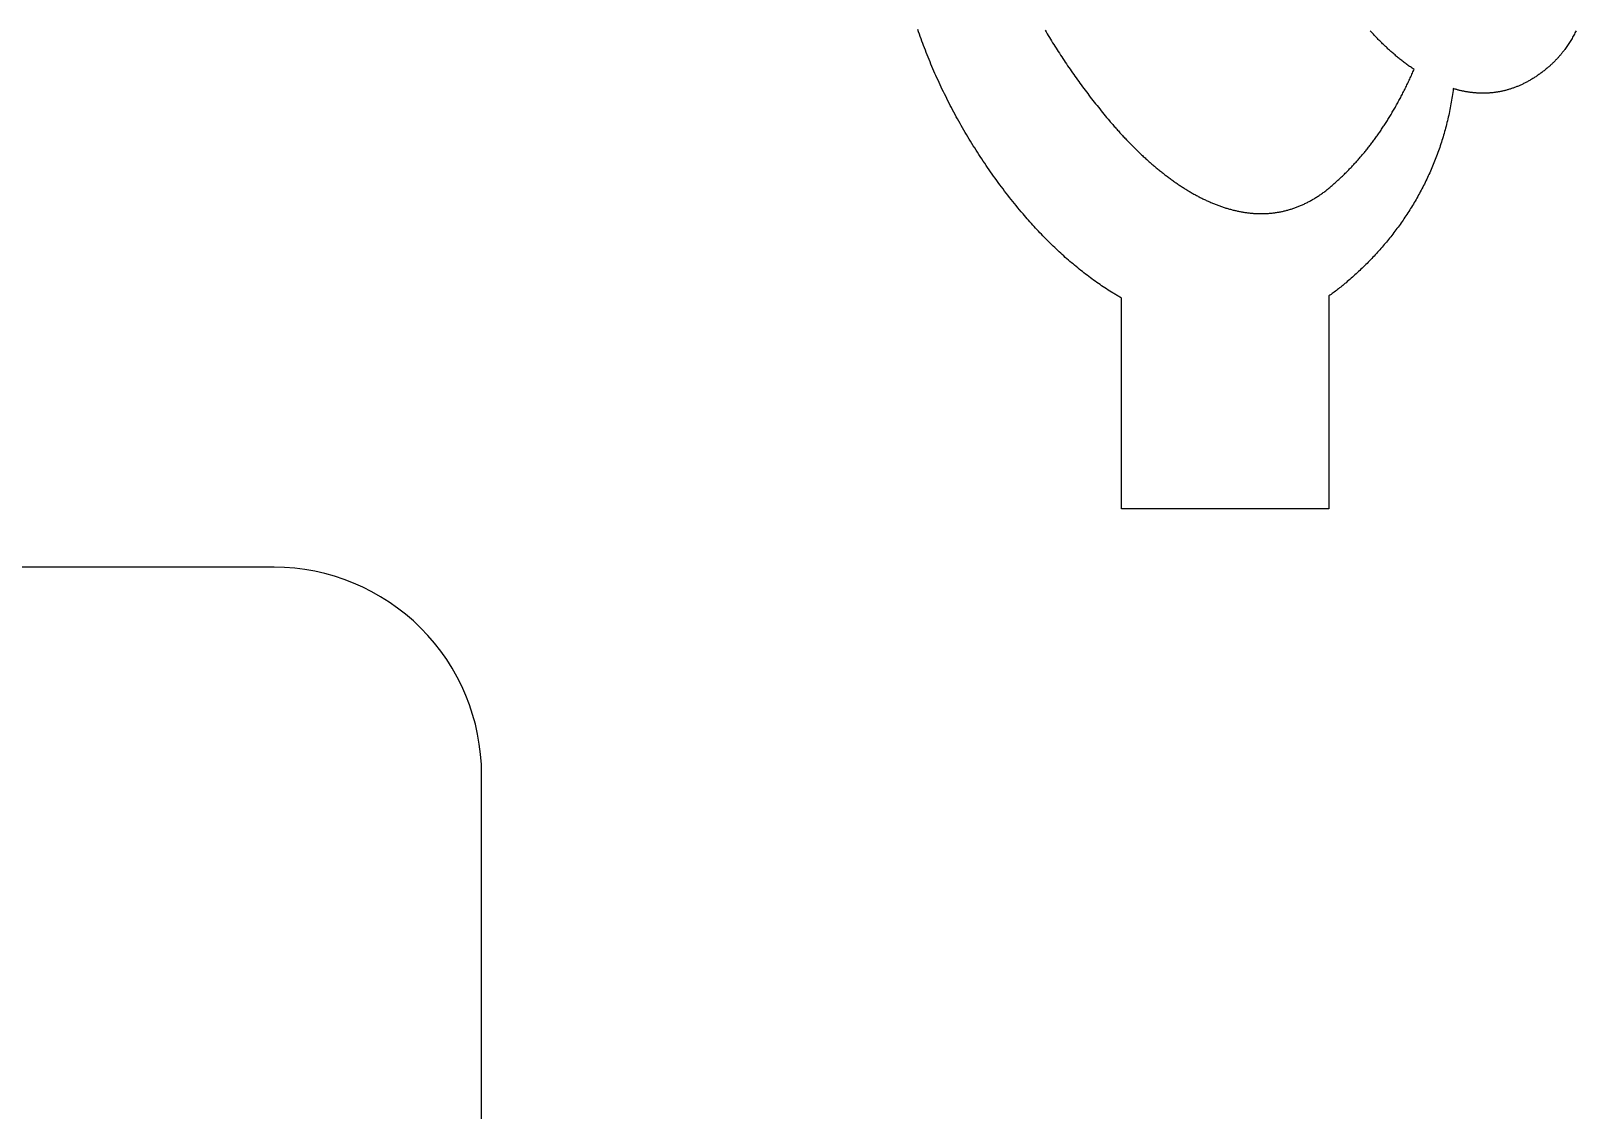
# Model space of a CAD drawing. Extents: x -388 to -35, y 578 to 1063.
# Drawn here: x -160.4 to -85.9, y 630 to 682 of the extents above; entities that cross this region are included whole.
import ezdxf

# ---------------------------------------------------------------- set-up
doc = ezdxf.new("R2010")
doc.units = 0
doc.layers.add('color#7d7d7dff', color=1, linetype='CONTINUOUS')

msp = doc.modelspace()

# ---------------------------------------------------------------- linework, layer by layer
at = {"layer": 'color#7d7d7dff'}
for points in [[(-85.938, 682.017), (-85.965, 681.964), (-85.992, 681.912), (-86.019, 681.859), (-86.047, 681.807), (-86.075, 681.756), (-86.104, 681.705), (-86.133, 681.654), (-86.163, 681.603), (-86.193, 681.553), (-86.223, 681.504), (-86.254, 681.454), (-86.286, 681.406), (-86.318, 681.357), (-86.35, 681.309), (-86.383, 681.261), (-86.416, 681.214), (-86.449, 681.167), (-86.483, 681.12), (-86.5, 681.097), (-86.518, 681.074), (-86.535, 681.051), (-86.553, 681.028), (-86.57, 681.006), (-86.588, 680.983), (-86.606, 680.961), (-86.624, 680.938), (-86.642, 680.916), (-86.66, 680.894), (-86.679, 680.872), (-86.697, 680.85), (-86.716, 680.828), (-86.734, 680.806), (-86.753, 680.784), (-86.772, 680.763), (-86.791, 680.741), (-86.81, 680.72), (-86.829, 680.699), (-86.849, 680.678), (-86.868, 680.656), (-86.888, 680.636), (-86.907, 680.615), (-86.927, 680.594), (-86.947, 680.573), (-86.967, 680.553), (-86.987, 680.533), (-87.008, 680.512), (-87.028, 680.492), (-87.048, 680.472), (-87.069, 680.452), (-87.09, 680.432), (-87.111, 680.413), (-87.132, 680.393), (-87.153, 680.374), (-87.174, 680.354), (-87.195, 680.335), (-87.217, 680.316), (-87.238, 680.297), (-87.26, 680.278), (-87.282, 680.259), (-87.304, 680.241), (-87.34, 680.21), (-87.376, 680.18), (-87.413, 680.151), (-87.449, 680.122), (-87.485, 680.093), (-87.521, 680.065), (-87.558, 680.037), (-87.594, 680.009), (-87.63, 679.982), (-87.666, 679.955), (-87.703, 679.929), (-87.739, 679.903), (-87.775, 679.878), (-87.812, 679.853), (-87.848, 679.828), (-87.884, 679.804), (-87.921, 679.78), (-87.957, 679.757), (-87.993, 679.734), (-88.03, 679.711), (-88.066, 679.689), (-88.102, 679.667), (-88.139, 679.646), (-88.175, 679.625), (-88.211, 679.604), (-88.248, 679.584), (-88.284, 679.564), (-88.321, 679.544), (-88.357, 679.525), (-88.393, 679.506), (-88.43, 679.488), (-88.466, 679.47), (-88.502, 679.452), (-88.539, 679.435), (-88.575, 679.418), (-88.611, 679.402), (-88.648, 679.386), (-88.684, 679.37), (-88.72, 679.354), (-88.756, 679.339), (-88.793, 679.325), (-88.829, 679.31), (-88.865, 679.296), (-88.901, 679.283), (-88.938, 679.269), (-88.974, 679.256), (-89.01, 679.244), (-89.046, 679.232), (-89.083, 679.22), (-89.119, 679.208), (-89.155, 679.197), (-89.191, 679.186), (-89.227, 679.175), (-89.263, 679.165), (-89.299, 679.155), (-89.336, 679.146), (-89.372, 679.137), (-89.408, 679.128), (-89.444, 679.119), (-89.48, 679.111), (-89.516, 679.103), (-89.552, 679.096), (-89.588, 679.089), (-89.624, 679.082), (-89.66, 679.075), (-89.695, 679.069), (-89.731, 679.063), (-89.767, 679.057), (-89.803, 679.052), (-89.839, 679.047), (-89.875, 679.042), (-89.91, 679.038), (-89.946, 679.034), (-89.982, 679.03), (-90.018, 679.026), (-90.053, 679.023), (-90.089, 679.02), (-90.124, 679.018), (-90.16, 679.015), (-90.196, 679.013), (-90.231, 679.012), (-90.267, 679.01), (-90.302, 679.009), (-90.337, 679.008), (-90.373, 679.008), (-90.408, 679.007), (-90.444, 679.007), (-90.479, 679.008), (-90.514, 679.008), (-90.549, 679.009), (-90.585, 679.01), (-90.62, 679.012), (-90.655, 679.013), (-90.69, 679.015), (-90.725, 679.017), (-90.76, 679.02), (-90.795, 679.023), (-90.83, 679.026), (-90.865, 679.029), (-90.9, 679.032), (-90.935, 679.036), (-90.969, 679.04), (-91.004, 679.044), (-91.039, 679.049), (-91.073, 679.054), (-91.108, 679.059), (-91.143, 679.064), (-91.177, 679.069), (-91.212, 679.075), (-91.246, 679.081), (-91.281, 679.087), (-91.315, 679.094), (-91.349, 679.101), (-91.384, 679.108), (-91.418, 679.115), (-91.452, 679.122), (-91.486, 679.13), (-91.52, 679.138), (-91.554, 679.146), (-91.588, 679.154), (-91.622, 679.163), (-91.656, 679.172), (-91.69, 679.181), (-91.724, 679.19), (-91.757, 679.199), (-91.791, 679.209), (-91.825, 679.219), (-91.858, 679.229), (-91.871, 679.135), (-91.883, 679.042), (-91.897, 678.949), (-91.911, 678.857), (-91.925, 678.764), (-91.94, 678.673), (-91.956, 678.581), (-91.972, 678.49), (-91.989, 678.399), (-92.006, 678.308), (-92.024, 678.218), (-92.042, 678.128), (-92.061, 678.038), (-92.08, 677.948), (-92.1, 677.859), (-92.121, 677.77), (-92.142, 677.682), (-92.163, 677.594), (-92.185, 677.506), (-92.207, 677.418), (-92.23, 677.331), (-92.254, 677.244), (-92.278, 677.158), (-92.302, 677.072), (-92.327, 676.986), (-92.352, 676.9), (-92.378, 676.815), (-92.405, 676.73), (-92.431, 676.645), (-92.459, 676.561), (-92.487, 676.477), (-92.515, 676.393), (-92.544, 676.31), (-92.573, 676.226), (-92.603, 676.144), (-92.633, 676.061), (-92.663, 675.979), (-92.694, 675.897), (-92.726, 675.816), (-92.758, 675.735), (-92.79, 675.654), (-92.823, 675.573), (-92.857, 675.493), (-92.89, 675.413), (-92.925, 675.334), (-92.959, 675.255), (-92.994, 675.176), (-93.03, 675.097), (-93.066, 675.019), (-93.102, 674.941), (-93.139, 674.863), (-93.176, 674.786), (-93.214, 674.709), (-93.252, 674.632), (-93.29, 674.556), (-93.329, 674.48), (-93.368, 674.405), (-93.408, 674.329), (-93.448, 674.254), (-93.489, 674.179), (-93.529, 674.105), (-93.571, 674.031), (-93.612, 673.957), (-93.654, 673.884), (-93.697, 673.811), (-93.74, 673.738), (-93.783, 673.666), (-93.826, 673.594), (-93.87, 673.522), (-93.915, 673.451), (-93.959, 673.379), (-94.004, 673.309), (-94.05, 673.238), (-94.096, 673.168), (-94.142, 673.098), (-94.188, 673.029), (-94.235, 672.96), (-94.282, 672.891), (-94.33, 672.822), (-94.378, 672.754), (-94.426, 672.686), (-94.474, 672.619), (-94.523, 672.552), (-94.573, 672.485), (-94.622, 672.419), (-94.672, 672.352), (-94.722, 672.287), (-94.773, 672.221), (-94.824, 672.156), (-94.875, 672.091), (-94.926, 672.026), (-94.978, 671.962), (-95.03, 671.898), (-95.083, 671.835), (-95.135, 671.772), (-95.189, 671.709), (-95.242, 671.646), (-95.295, 671.584), (-95.349, 671.522), (-95.404, 671.461), (-95.458, 671.4), (-95.513, 671.339), (-95.568, 671.278), (-95.623, 671.218), (-95.679, 671.158), (-95.735, 671.099), (-95.791, 671.04), (-95.848, 670.981), (-95.904, 670.922), (-95.961, 670.864), (-96.018, 670.806), (-96.076, 670.749), (-96.134, 670.691), (-96.192, 670.635), (-96.25, 670.578), (-96.308, 670.522), (-96.367, 670.466), (-96.426, 670.411), (-96.485, 670.356), (-96.545, 670.301), (-96.605, 670.246), (-96.665, 670.192), (-96.725, 670.138), (-96.785, 670.085), (-96.846, 670.032), (-96.907, 669.979), (-96.968, 669.927), (-97.029, 669.874), (-97.08, 669.831), (-97.132, 669.789), (-97.183, 669.746), (-97.235, 669.705), (-97.286, 669.663), (-97.338, 669.622), (-97.389, 669.582), (-97.441, 669.542), (-97.493, 669.502), (-97.545, 669.463), (-97.597, 669.425), (-97.649, 669.387), (-97.701, 669.349), (-97.753, 669.312), (-97.805, 669.275), (-97.857, 669.238), (-97.857, 668.991), (-97.857, 668.98), (-97.857, 658.98), (-107.857, 658.98), (-107.857, 668.98), (-107.857, 668.991), (-107.857, 668.991), (-107.857, 669.136), (-107.897, 669.159), (-107.937, 669.182), (-107.978, 669.205), (-108.018, 669.229), (-108.058, 669.252), (-108.098, 669.276), (-108.138, 669.3), (-108.178, 669.324), (-108.217, 669.348), (-108.257, 669.373), (-108.297, 669.397), (-108.337, 669.422), (-108.416, 669.472), (-108.495, 669.522), (-108.574, 669.573), (-108.653, 669.625), (-108.732, 669.677), (-108.811, 669.73), (-108.889, 669.783), (-108.967, 669.837), (-109.045, 669.891), (-109.123, 669.947), (-109.201, 670.002), (-109.278, 670.058), (-109.355, 670.115), (-109.433, 670.173), (-109.509, 670.23), (-109.586, 670.289), (-109.663, 670.348), (-109.739, 670.407), (-109.815, 670.468), (-109.891, 670.528), (-109.967, 670.589), (-110.042, 670.651), (-110.117, 670.713), (-110.192, 670.776), (-110.267, 670.839), (-110.342, 670.903), (-110.416, 670.967), (-110.491, 671.032), (-110.565, 671.097), (-110.638, 671.163), (-110.712, 671.229), (-110.785, 671.296), (-110.858, 671.363), (-110.931, 671.431), (-111.003, 671.499), (-111.076, 671.568), (-111.148, 671.637), (-111.22, 671.707), (-111.291, 671.777), (-111.363, 671.847), (-111.434, 671.918), (-111.505, 671.99), (-111.575, 672.062), (-111.646, 672.134), (-111.716, 672.207), (-111.786, 672.28), (-111.855, 672.354), (-111.924, 672.428), (-111.993, 672.503), (-112.062, 672.578), (-112.131, 672.653), (-112.199, 672.729), (-112.267, 672.805), (-112.334, 672.882), (-112.402, 672.959), (-112.469, 673.036), (-112.536, 673.114), (-112.602, 673.192), (-112.685, 673.291), (-112.768, 673.39), (-112.85, 673.489), (-112.931, 673.588), (-113.012, 673.688), (-113.092, 673.788), (-113.172, 673.888), (-113.252, 673.989), (-113.33, 674.09), (-113.409, 674.191), (-113.487, 674.292), (-113.564, 674.394), (-113.641, 674.496), (-113.717, 674.598), (-113.793, 674.701), (-113.868, 674.803), (-113.942, 674.906), (-114.017, 675.01), (-114.09, 675.113), (-114.163, 675.217), (-114.236, 675.321), (-114.308, 675.425), (-114.379, 675.53), (-114.45, 675.634), (-114.521, 675.739), (-114.591, 675.844), (-114.66, 675.95), (-114.729, 676.055), (-114.797, 676.161), (-114.865, 676.267), (-114.932, 676.373), (-114.999, 676.479), (-115.065, 676.586), (-115.131, 676.693), (-115.196, 676.8), (-115.261, 676.907), (-115.325, 677.014), (-115.388, 677.121), (-115.451, 677.229), (-115.514, 677.337), (-115.576, 677.445), (-115.637, 677.553), (-115.698, 677.661), (-115.758, 677.77), (-115.818, 677.878), (-115.877, 677.987), (-115.935, 678.096), (-115.994, 678.205), (-116.051, 678.314), (-116.108, 678.424), (-116.165, 678.533), (-116.22, 678.643), (-116.276, 678.752), (-116.331, 678.862), (-116.385, 678.972), (-116.438, 679.082), (-116.492, 679.192), (-116.544, 679.302), (-116.596, 679.413), (-116.648, 679.523), (-116.699, 679.634), (-116.749, 679.744), (-116.799, 679.855), (-116.848, 679.966), (-116.897, 680.077), (-116.945, 680.188), (-116.993, 680.299), (-117.04, 680.41), (-117.086, 680.521), (-117.132, 680.632), (-117.177, 680.744), (-117.222, 680.855), (-117.266, 680.966), (-117.31, 681.078), (-117.353, 681.189), (-117.396, 681.301), (-117.438, 681.412), (-117.479, 681.524), (-117.52, 681.636), (-117.56, 681.747), (-117.6, 681.859), (-117.639, 681.971), (-117.677, 682.082)], [(-111.537, 682.046), (-111.486, 681.96), (-111.435, 681.874), (-111.383, 681.788), (-111.331, 681.702), (-111.279, 681.616), (-111.226, 681.531), (-111.173, 681.445), (-111.119, 681.359), (-111.066, 681.274), (-111.011, 681.188), (-110.957, 681.102), (-110.902, 681.017), (-110.847, 680.932), (-110.791, 680.846), (-110.736, 680.761), (-110.679, 680.676), (-110.623, 680.59), (-110.566, 680.505), (-110.509, 680.42), (-110.451, 680.335), (-110.393, 680.251), (-110.335, 680.166), (-110.276, 680.081), (-110.217, 679.997), (-110.158, 679.912), (-110.099, 679.828), (-110.039, 679.744), (-109.978, 679.659), (-109.918, 679.575), (-109.857, 679.491), (-109.796, 679.408), (-109.734, 679.324), (-109.672, 679.24), (-109.61, 679.157), (-109.547, 679.074), (-109.485, 678.99), (-109.421, 678.907), (-109.358, 678.824), (-109.294, 678.742), (-109.23, 678.659), (-109.165, 678.576), (-109.1, 678.494), (-109.035, 678.412), (-108.97, 678.33), (-108.904, 678.248), (-108.838, 678.166), (-108.771, 678.085), (-108.704, 678.003), (-108.637, 677.922), (-108.57, 677.841), (-108.502, 677.76), (-108.434, 677.679), (-108.396, 677.634), (-108.357, 677.588), (-108.318, 677.543), (-108.279, 677.498), (-108.241, 677.454), (-108.202, 677.409), (-108.163, 677.365), (-108.124, 677.32), (-108.085, 677.276), (-108.046, 677.232), (-108.006, 677.189), (-107.967, 677.145), (-107.928, 677.102), (-107.888, 677.058), (-107.849, 677.015), (-107.809, 676.972), (-107.77, 676.93), (-107.73, 676.887), (-107.69, 676.845), (-107.651, 676.803), (-107.611, 676.761), (-107.571, 676.719), (-107.531, 676.677), (-107.491, 676.636), (-107.451, 676.595), (-107.411, 676.554), (-107.37, 676.513), (-107.33, 676.472), (-107.29, 676.432), (-107.25, 676.392), (-107.209, 676.352), (-107.169, 676.312), (-107.128, 676.272), (-107.088, 676.233), (-107.047, 676.193), (-107.006, 676.154), (-106.966, 676.115), (-106.925, 676.077), (-106.884, 676.038), (-106.843, 676), (-106.802, 675.962), (-106.762, 675.924), (-106.721, 675.887), (-106.68, 675.849), (-106.638, 675.812), (-106.597, 675.775), (-106.556, 675.738), (-106.515, 675.702), (-106.474, 675.666), (-106.432, 675.629), (-106.391, 675.594), (-106.35, 675.558), (-106.308, 675.522), (-106.267, 675.487), (-106.225, 675.452), (-106.184, 675.417), (-106.142, 675.383), (-106.1, 675.349), (-106.059, 675.314), (-106.017, 675.281), (-105.975, 675.247), (-105.933, 675.213), (-105.892, 675.18), (-105.85, 675.147), (-105.808, 675.115), (-105.766, 675.082), (-105.724, 675.05), (-105.682, 675.018), (-105.64, 674.986), (-105.598, 674.955), (-105.556, 674.923), (-105.513, 674.892), (-105.471, 674.862), (-105.429, 674.831), (-105.387, 674.801), (-105.345, 674.771), (-105.302, 674.741), (-105.26, 674.711), (-105.218, 674.682), (-105.175, 674.653), (-105.133, 674.624), (-105.09, 674.596), (-105.048, 674.567), (-105.006, 674.539), (-104.963, 674.511), (-104.921, 674.484), (-104.878, 674.457), (-104.835, 674.43), (-104.793, 674.403), (-104.75, 674.376), (-104.708, 674.35), (-104.665, 674.324), (-104.622, 674.299), (-104.579, 674.273), (-104.537, 674.248), (-104.494, 674.223), (-104.451, 674.198), (-104.408, 674.174), (-104.366, 674.15), (-104.323, 674.126), (-104.28, 674.103), (-104.237, 674.08), (-104.194, 674.057), (-104.151, 674.034), (-104.109, 674.011), (-104.066, 673.989), (-104.023, 673.967), (-103.98, 673.946), (-103.937, 673.925), (-103.894, 673.904), (-103.851, 673.883), (-103.808, 673.863), (-103.765, 673.842), (-103.722, 673.823), (-103.679, 673.803), (-103.636, 673.784), (-103.593, 673.765), (-103.55, 673.746), (-103.507, 673.728), (-103.464, 673.71), (-103.421, 673.692), (-103.378, 673.674), (-103.335, 673.657), (-103.291, 673.64), (-103.248, 673.624), (-103.205, 673.607), (-103.162, 673.592), (-103.119, 673.576), (-103.076, 673.56), (-103.033, 673.545), (-102.99, 673.531), (-102.947, 673.516), (-102.904, 673.502), (-102.861, 673.488), (-102.818, 673.475), (-102.775, 673.462), (-102.731, 673.449), (-102.688, 673.436), (-102.645, 673.424), (-102.602, 673.412), (-102.559, 673.4), (-102.516, 673.389), (-102.473, 673.378), (-102.43, 673.368), (-102.387, 673.357), (-102.344, 673.347), (-102.301, 673.338), (-102.258, 673.328), (-102.215, 673.319), (-102.172, 673.311), (-102.129, 673.302), (-102.086, 673.294), (-102.043, 673.287), (-102, 673.279), (-101.957, 673.272), (-101.914, 673.266), (-101.871, 673.259), (-101.828, 673.253), (-101.785, 673.248), (-101.743, 673.243), (-101.7, 673.238), (-101.657, 673.233), (-101.614, 673.229), (-101.571, 673.225), (-101.528, 673.221), (-101.486, 673.218), (-101.443, 673.215), (-101.4, 673.213), (-101.357, 673.21), (-101.315, 673.209), (-101.272, 673.207), (-101.229, 673.206), (-101.187, 673.205), (-101.144, 673.205), (-101.102, 673.205), (-101.059, 673.205), (-101.017, 673.206), (-100.974, 673.207), (-100.932, 673.208), (-100.889, 673.21), (-100.847, 673.212), (-100.804, 673.215), (-100.762, 673.218), (-100.719, 673.221), (-100.677, 673.224), (-100.635, 673.228), (-100.593, 673.233), (-100.55, 673.238), (-100.508, 673.243), (-100.466, 673.248), (-100.424, 673.254), (-100.382, 673.26), (-100.339, 673.267), (-100.297, 673.274), (-100.255, 673.281), (-100.213, 673.289), (-100.171, 673.297), (-100.13, 673.306), (-100.088, 673.314), (-100.046, 673.324), (-100.004, 673.333), (-99.962, 673.343), (-99.92, 673.354), (-99.879, 673.365), (-99.837, 673.376), (-99.795, 673.388), (-99.754, 673.4), (-99.712, 673.412), (-99.671, 673.425), (-99.629, 673.438), (-99.588, 673.452), (-99.547, 673.466), (-99.505, 673.48), (-99.464, 673.495), (-99.423, 673.51), (-99.381, 673.526), (-99.34, 673.542), (-99.299, 673.558), (-99.258, 673.575), (-99.217, 673.592), (-99.176, 673.61), (-99.135, 673.628), (-99.094, 673.647), (-99.054, 673.666), (-99.013, 673.685), (-98.972, 673.705), (-98.931, 673.725), (-98.891, 673.745), (-98.85, 673.766), (-98.81, 673.788), (-98.769, 673.81), (-98.729, 673.832), (-98.688, 673.855), (-98.648, 673.878), (-98.608, 673.901), (-98.568, 673.925), (-98.527, 673.95), (-98.487, 673.974), (-98.447, 674), (-98.407, 674.025), (-98.367, 674.051), (-98.327, 674.078), (-98.288, 674.105), (-98.248, 674.132), (-98.208, 674.16), (-98.169, 674.189), (-98.129, 674.217), (-98.09, 674.246), (-98.05, 674.276), (-98.011, 674.306), (-97.971, 674.337), (-97.932, 674.368), (-97.893, 674.399), (-97.854, 674.431), (-97.815, 674.463), (-97.776, 674.496), (-97.74, 674.527), (-97.704, 674.557), (-97.668, 674.588), (-97.632, 674.62), (-97.596, 674.651), (-97.56, 674.683), (-97.524, 674.715), (-97.489, 674.747), (-97.453, 674.779), (-97.418, 674.811), (-97.382, 674.844), (-97.347, 674.877), (-97.311, 674.91), (-97.276, 674.943), (-97.241, 674.976), (-97.205, 675.01), (-97.17, 675.044), (-97.135, 675.078), (-97.1, 675.112), (-97.065, 675.147), (-97.03, 675.181), (-96.995, 675.216), (-96.961, 675.251), (-96.926, 675.286), (-96.891, 675.322), (-96.857, 675.358), (-96.822, 675.393), (-96.788, 675.43), (-96.753, 675.466), (-96.719, 675.502), (-96.685, 675.539), (-96.651, 675.576), (-96.616, 675.613), (-96.582, 675.65), (-96.548, 675.688), (-96.514, 675.726), (-96.481, 675.764), (-96.447, 675.802), (-96.413, 675.84), (-96.379, 675.879), (-96.346, 675.918), (-96.312, 675.957), (-96.279, 675.996), (-96.246, 676.036), (-96.212, 676.075), (-96.179, 676.115), (-96.146, 676.155), (-96.113, 676.196), (-96.08, 676.236), (-96.047, 676.277), (-96.014, 676.318), (-95.982, 676.359), (-95.949, 676.4), (-95.916, 676.442), (-95.884, 676.484), (-95.851, 676.526), (-95.819, 676.568), (-95.787, 676.611), (-95.755, 676.653), (-95.722, 676.696), (-95.69, 676.74), (-95.658, 676.783), (-95.627, 676.827), (-95.595, 676.87), (-95.563, 676.914), (-95.531, 676.959), (-95.5, 677.003), (-95.468, 677.048), (-95.437, 677.093), (-95.406, 677.138), (-95.375, 677.183), (-95.343, 677.229), (-95.312, 677.275), (-95.281, 677.321), (-95.251, 677.367), (-95.22, 677.414), (-95.189, 677.46), (-95.159, 677.507), (-95.128, 677.555), (-95.098, 677.602), (-95.067, 677.65), (-95.037, 677.698), (-95.007, 677.746), (-94.977, 677.794), (-94.947, 677.843), (-94.917, 677.891), (-94.887, 677.94), (-94.857, 677.99), (-94.828, 678.039), (-94.798, 678.089), (-94.769, 678.139), (-94.74, 678.189), (-94.71, 678.239), (-94.681, 678.29), (-94.652, 678.341), (-94.623, 678.392), (-94.594, 678.443), (-94.566, 678.495), (-94.537, 678.547), (-94.508, 678.599), (-94.48, 678.651), (-94.452, 678.704), (-94.423, 678.757), (-94.395, 678.81), (-94.367, 678.863), (-94.339, 678.916), (-94.311, 678.97), (-94.284, 679.024), (-94.256, 679.078), (-94.228, 679.133), (-94.201, 679.187), (-94.174, 679.242), (-94.146, 679.297), (-94.119, 679.353), (-94.092, 679.409), (-94.065, 679.464), (-94.039, 679.521), (-94.012, 679.577), (-93.985, 679.634), (-93.959, 679.69), (-93.932, 679.748), (-93.906, 679.805), (-93.88, 679.863), (-93.854, 679.92), (-93.828, 679.978), (-93.802, 680.037), (-93.776, 680.095), (-93.751, 680.154), (-93.794, 680.184), (-93.838, 680.214), (-93.881, 680.244), (-93.925, 680.274), (-93.968, 680.304), (-94.011, 680.335), (-94.053, 680.366), (-94.096, 680.397), (-94.138, 680.428), (-94.18, 680.46), (-94.222, 680.491), (-94.263, 680.523), (-94.305, 680.555), (-94.346, 680.588), (-94.387, 680.62), (-94.428, 680.652), (-94.468, 680.685), (-94.509, 680.718), (-94.549, 680.751), (-94.589, 680.784), (-94.628, 680.817), (-94.668, 680.851), (-94.707, 680.884), (-94.746, 680.918), (-94.785, 680.952), (-94.823, 680.985), (-94.862, 681.019), (-94.9, 681.053), (-94.938, 681.087), (-94.975, 681.122), (-95.012, 681.156), (-95.05, 681.19), (-95.086, 681.224), (-95.123, 681.259), (-95.159, 681.293), (-95.196, 681.328), (-95.231, 681.363), (-95.267, 681.397), (-95.302, 681.432), (-95.338, 681.466), (-95.372, 681.501), (-95.407, 681.536), (-95.441, 681.57), (-95.475, 681.605), (-95.509, 681.64), (-95.543, 681.674), (-95.576, 681.709), (-95.609, 681.744), (-95.642, 681.778), (-95.674, 681.813), (-95.706, 681.847), (-95.738, 681.882), (-95.77, 681.916), (-95.801, 681.951), (-95.832, 681.985), (-95.863, 682.019)]]:
    msp.add_lwpolyline(points, dxfattribs=at)
msp.add_lwpolyline([(-288.704, 616.155, 0.414214), (-278.704, 606.155), (-148.704, 606.155, 0.414214), (-138.704, 616.155), (-138.704, 646.155, 0.414214), (-148.704, 656.155), (-278.704, 656.155, 0.414214), (-288.704, 646.155), (-288.704, 616.155)], format="xyb", close=True, dxfattribs=at)

doc.saveas('drawing.dxf')
